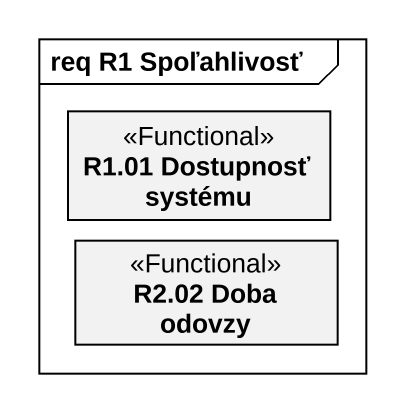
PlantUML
@startuml
mainframe req R1 Spoľahlivosť
hide circle
hide empty members
class "R1.01 Dostupnosť systému" as R1_01_Dostupnosť_systému <<Functional>>
class "R2.02 Doba odovzy" as R2_02_Doba_odovzy <<Functional>>
@enduml
